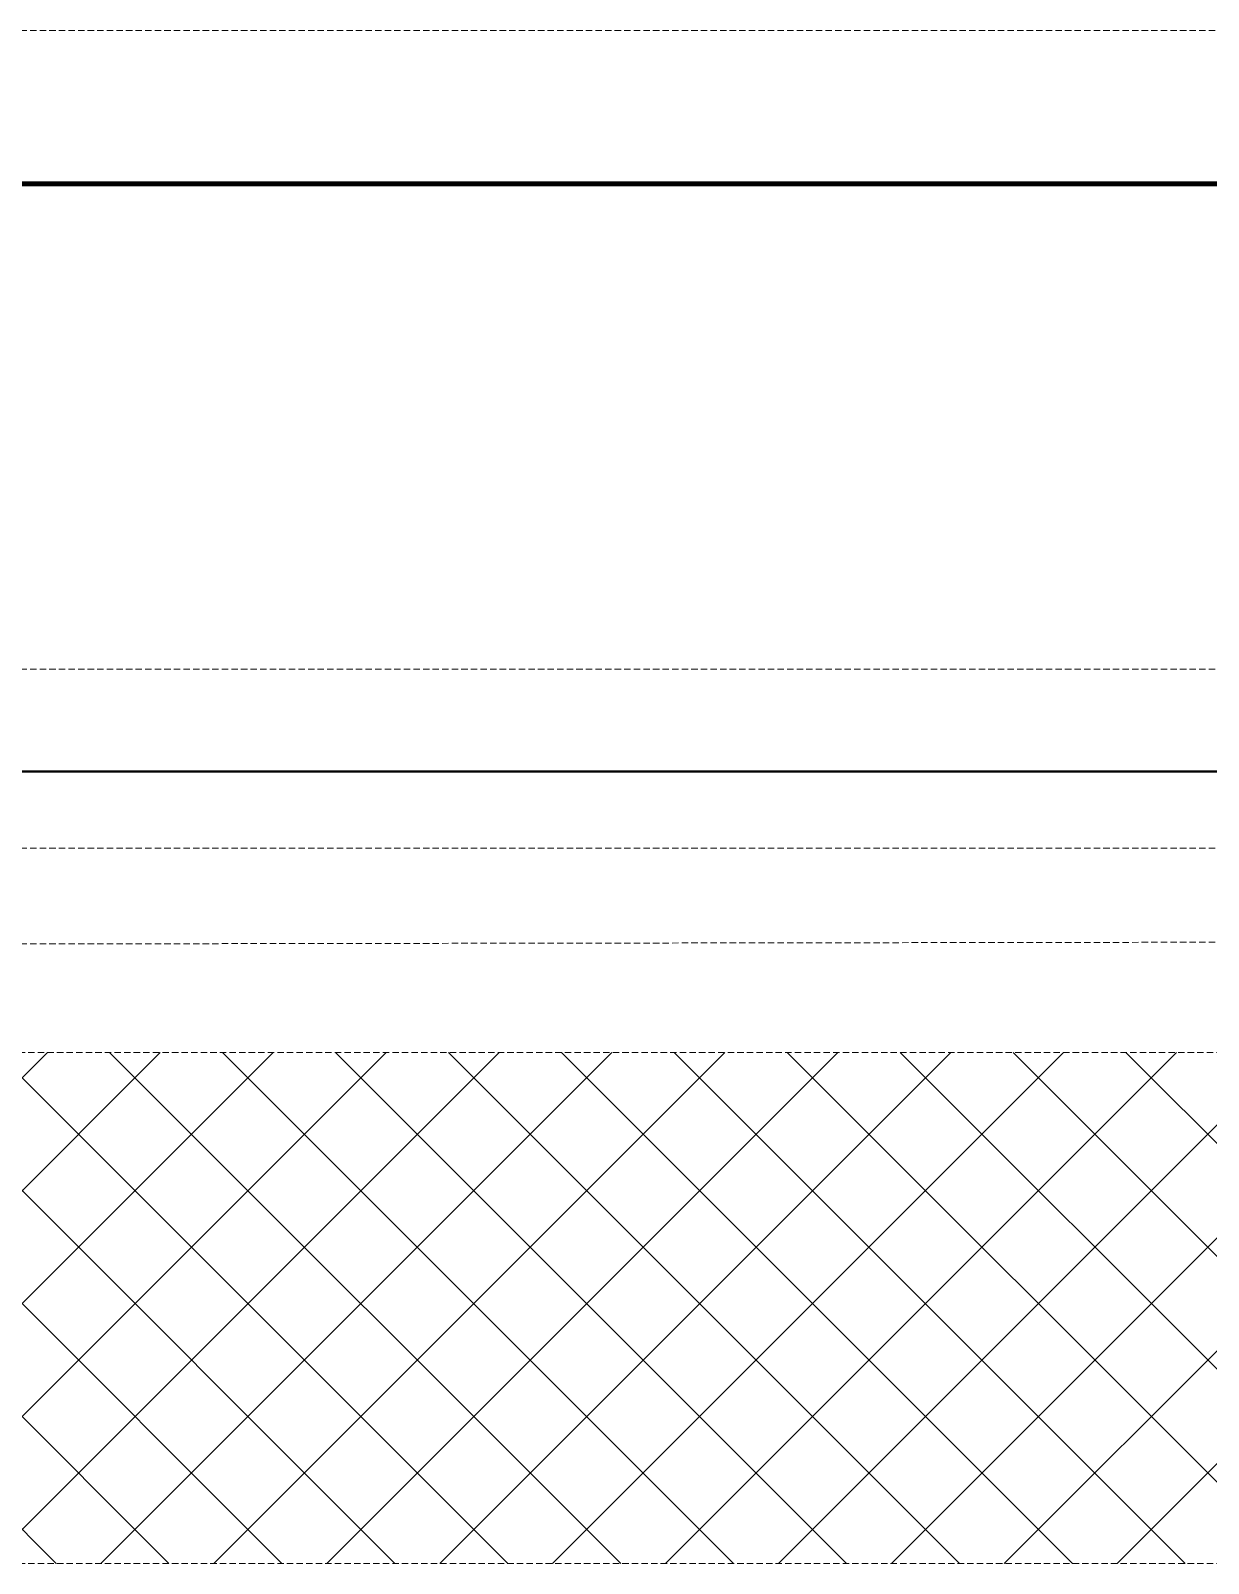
# Model space of a CAD drawing. Extents: x -1457 to 23780, y -2071 to 4205.
# Drawn here: x 2699.7 to 2745.8, y 2805 to 2865 of the extents above; entities that cross this region are included whole.
import ezdxf

# ---------------------------------------------------------------- set-up
doc = ezdxf.new("R2010")
doc.units = 0
doc.header["$MEASUREMENT"] = 0
doc.linetypes.add('HIDDEN', pattern=[0.375, 0.25, -0.125])
doc.layers.add('M-TEFRIS2-015', color=129, linetype='Continuous', lineweight=9)

msp = doc.modelspace()

# ---------------------------------------------------------------- hatches: boundary and pattern name
at = {"layer": 'M-TEFRIS2-015', "linetype": 'HIDDEN', "lineweight": 0}
h = msp.add_hatch(dxfattribs=at)
h.set_pattern_fill('ANSI37', color=256, scale=25, style=0)
h.set_pattern_definition([(45, (-5945, 0), (-2.2097087, 2.2097087), []), (135, (-5945, 0), (-2.2097087, -2.2097087), [])])
h.paths.add_polyline_path([(2662.5, 2825), (2785, 2825), (2785, 2805), (2662.5, 2805)])

# ---------------------------------------------------------------- linework, layer by layer
for points in [[(2529.825, 2825), (2529.825, 2865), (4067.5, 2865), (4067.5, 2825)], [(2529.825, 2840), (2791.282, 2840.003)], [(2529.825, 2833), (2785, 2833), (2785, 2825)], [(2529.825, 2829), (2785, 2829.372)]]:
    msp.add_lwpolyline(points, dxfattribs=at)
for points, const_width in [([(2529.825, 2859), (4067.2, 2859)], 0.2), ([(2529.825, 2836), (2791.63, 2836)], 0.1)]:
    msp.add_lwpolyline(points, dxfattribs=dict(at, const_width=const_width))
msp.add_lwpolyline([(2662.5, 2825), (2785, 2825), (2785, 2805), (2662.5, 2805)], close=True, dxfattribs=at)

doc.saveas('drawing.dxf')
